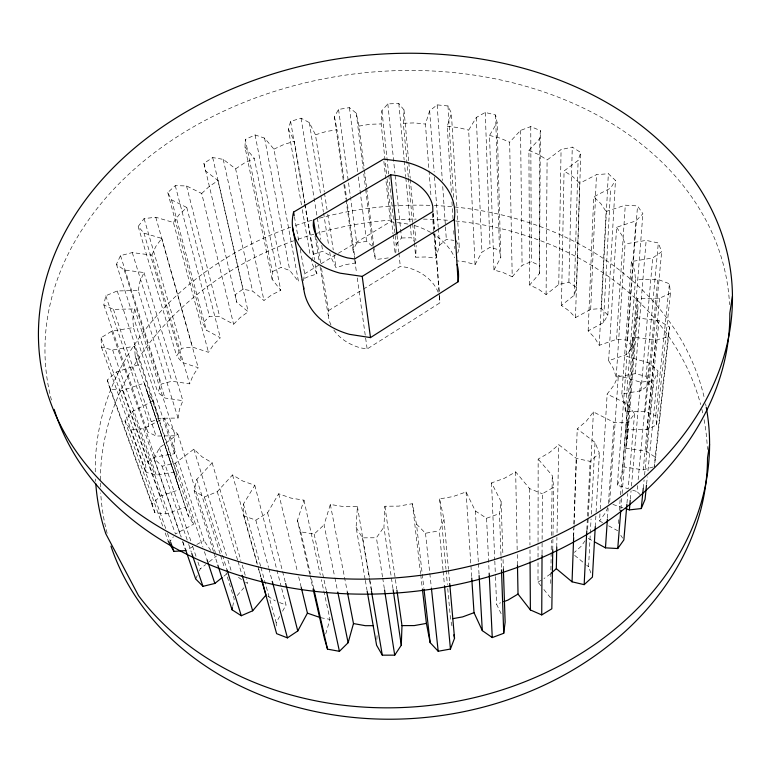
<?xml version="1.0" encoding="UTF-8"?>
<svg xmlns="http://www.w3.org/2000/svg" width="771" height="771" viewBox="0 0 771 771"><rect width="100%" height="100%" fill="white"/><g stroke="black" fill="none" stroke-linecap="round" stroke-linejoin="round"><path stroke-width="0.58" stroke-dasharray="3.85 2.89" d="M540.953 585.825L538.004 582.134L538.033 558.243M538.033 557.048L538.052 542.707M538.052 541.512L538.158 459.073L549.366 452.693L558.753 444.684L576.477 458.456L590.123 461.357L599.404 453.281L595.019 442.409L577.228 428.898L586.413 421.053L593.4 411.955L613.928 422.306L627.739 422.932L634.562 413.815L627.613 404.177L607.143 394.077L613.957 385.201L618.342 375.487L640.576 382.194L653.895 380.681L658.077 371.015L649.037 362.929L626.948 356.433L631.208 346.989L632.933 337.12L655.803 340.165L668.062 336.763L669.594 327.01L658.974 320.688L636.316 317.787L637.993 308.217L637.145 298.618L659.658 298.184L670.423 293.202L669.401 283.757L657.74 279.324L635.477 279.825L625.358 411.724L645.327 411.415L655.755 415.791L656.593 424.888L646.927 429.601L626.756 429.842L627.469 439.085L625.917 448.259L646.165 451.228L655.62 457.367L654.193 466.706L668.062 336.763M625.358 411.724L624.664 402.751L621.812 394.058L640.952 390.743L649.028 384.796L646.079 376.277L635.15 373.704L616.193 377.009L613.417 368.567L608.637 360.722L626.1 354.699L632.384 347.837L627.575 340.175L616.549 339.346L599.24 345.321L594.586 337.679L588.148 330.913L603.442 322.586L607.818 315.137L601.419 308.545L590.682 309.364L575.503 317.594L569.22 310.992L561.433 305.461L574.154 295.293L576.583 287.544L568.882 282.186L558.763 284.509L546.099 294.58L538.476 289.173L529.648 285.019L539.507 273.445L539.796 138.501L540.355 130.588L530.756 126.579L520.56 130.415L509.66 142.201L512.214 276.808L503.54 272.722L493.97 269.995L489.527 135.445L497.093 122.637L495.618 115.014L485.258 112.441L476.305 117.443L468.672 130.164L475.042 264.617L465.597 261.928L456.711 260.82M539.507 273.445L540.355 130.588M542.052 553.751L542.119 540.558M542.119 539.363L542.36 493.787L553.732 487.214L552.267 475.572L538.158 459.073M546.099 294.58L547.092 160.002L561.076 149.593L572.265 147.107L580.785 152.504L576.583 287.544M550.735 583.435L551.342 540.288M551.41 535.488L552.267 475.572M552.749 549.81L552.961 536.568M552.98 535.363L553.732 487.214M558.763 284.509L561.076 149.593M561.433 305.461L564.064 170.979L578.115 160.445L580.785 152.504M556.749 546.996L556.932 537.368M557.028 532.549L558.753 444.684M174.477 453.705L133.402 327.54L111.718 331.202L101.068 337.717L101.473 347.133L112.643 350.005L134.559 346.246L135.156 355.797L138.192 364.847L116.633 371.892L107.265 380.036L110.186 389.297L122.579 390.357L144.341 383.177L185.464 507.173L166.073 513.881L154.923 512.773L152.099 503.897L160.339 496.167L179.566 489.585L176.646 480.882L175.913 471.707L156.272 475.148L146.153 472.305L145.574 463.246L155.019 457.068L174.477 453.705L173.764 444.8L175.21 435.769L156.089 436.039L147.328 431.693L148.88 422.826L159.105 418.287L178.043 418.046L179.441 409.256L182.881 400.698L164.965 398.029L157.804 392.468L161.293 384.083L171.885 381.231L189.656 383.871L193.01 375.525L198.224 367.7L182.062 362.389L176.655 355.903L181.86 348.261L192.442 347.066L208.498 352.308L213.596 344.656L220.342 337.794L206.368 330.2L202.802 323.059L209.481 316.361L219.716 316.746L233.623 324.254L240.234 317.517L248.214 311.783L236.793 302.29L235.097 294.773L242.971 289.183L252.56 291.053L263.981 300.449L271.835 294.801L280.779 290.33L272.163 279.333L272.317 271.691L245.313 139.455L255.076 134.935L264.578 138.125L273.946 149.15L298.483 281.473L300.449 280.49M568.882 282.186L572.265 147.107M574.154 295.293L578.115 160.445M575.503 317.594L579.667 183.267L572.699 176.559L564.064 170.979M573.383 537.021L573.682 528.617M573.855 523.808L577.228 428.898M573.682 536.308L574.067 525.523M574.116 524.328L576.477 458.456M272.163 279.333L245.005 147.232L245.313 139.455M438.314 228.438L439.547 245.236L435.769 258.218L425.852 256.974L415.714 257.215L416.176 245.294M330.99 325.083A54.336 41.085 -7 0 1 328.292 315.831L328.513 310.626L321.497 268.337M588.148 330.913L593.728 196.798L610.651 188.105L615.46 180.414L608.348 173.726L596.455 174.67L579.667 183.267M590.682 309.364L596.455 174.67M395.793 252.917L396.178 244.58L388.806 175.21M392.959 588.524L383.929 527.104L384.893 506.239L398.732 506.113L412.408 503.704L416.485 524.116L423.867 588.109M586.827 529.59L590.123 461.357M587.637 529.475L588.225 517.486M588.283 516.291L593.4 411.955M376.884 639.487L377.115 634.88M408.302 177.079L403.329 123.254L403.994 109.935L398.819 103.526L387.832 103.883L381.934 110.629L381.144 123.929L386.55 174.082M599.24 345.321L606.083 211.495L600.888 203.689L593.728 196.798M601.419 308.545L608.348 173.726M590.894 572.959L588.572 566.772L590.249 534.486M590.316 533.291L591.058 518.941M591.299 514.161L595.019 442.409M603.442 322.586L610.651 188.105M595.279 526.593L596.022 513.38M596.089 512.175L599.404 453.281M607.818 315.137L615.46 180.414M608.637 360.722L616.588 227.262L635.969 220.882L642.908 213.75L637.521 205.924L625.281 205.182L606.083 211.495M602.556 522.593L599.53 520.965L599.954 513.785M600.243 508.995L607.143 394.077M365.117 579.204L356.096 527.316L357.416 506.489L343.644 506.605L330.335 504.456L324.061 524.849L334.653 576.708M616.549 339.346L625.281 205.182M616.193 377.009L625.079 243.993L621.946 235.3L616.588 227.262M607.481 517.958L608.126 508.397M608.444 503.608L613.928 422.306M609.668 502.143L618.342 375.487M621.812 394.058L631.42 261.562L652.719 257.948L661.672 251.722L658.328 242.952L646.146 240.388L625.079 243.993M626.1 354.699L635.969 220.882M627.575 340.175L637.521 205.924M634.562 413.815L628.201 488.775L617.349 485.21L626.948 356.433M618.284 523.557L618.747 517.592M619.315 510.431L620.154 499.685M620.52 494.905L627.613 404.177M617.349 485.21L621.204 476.218L622.795 466.773L632.933 337.12M632.384 347.837L642.908 213.75M626.756 429.842L637.145 298.618M620.886 509.062L621.744 498.297M622.12 493.517L627.739 422.932M625.917 448.259L636.316 317.787M627.469 439.085L637.993 308.217M635.15 373.704L646.146 240.388M626.987 503.049L627.796 493.536M630.331 499.155L631.063 490.799M631.478 486.029L640.576 382.194M640.952 390.743L652.719 257.948M646.079 376.277L658.328 242.952M640.238 494.693L637.029 491.58L637.588 485.624M638.147 479.668L649.037 362.929M645.327 411.415L657.74 279.324M649.028 384.796L661.672 251.722M646.927 429.601L659.658 298.184M622.795 466.773L643.216 469.867L655.803 340.165M646.165 451.228L658.974 320.688M643.274 488.236L644.093 479.87M644.566 475.09L653.895 380.681M646.618 483.918L647.341 476.786M647.948 470.84L658.077 371.015M655.755 415.791L669.401 283.757M656.593 424.888L670.423 293.202M655.62 457.367L669.594 327.01M500.977 555.486L499.492 513.602L501.111 501.709L491.551 482.877L504.282 478.348L515.674 471.871L529.581 488.602L542.36 493.787M178.043 418.046L138.211 290.522L117.231 290.956L105.781 295.746L103.834 304.94L113.443 309.364L134.646 308.911L132.834 318.288L133.402 327.54M138.211 290.522L139.975 281.434L143.994 272.548L124.218 269.966L116.431 264.299L120.507 255.625L132.284 252.58L151.868 255.134L189.656 383.871M232.697 606.536L234.22 598.98L226.028 572.766M213.461 551.429L194.147 490.78L196.817 479.331L212.16 462.831L202.041 456.817L193.878 449.175L175.422 463.082L162.074 466.224L154.094 458.533L159.424 447.826L177.85 434.169L169.909 426.739L164.204 418.027L143.57 428.676L130.415 429.649L124.931 420.956L132.516 411.377L153.015 400.949L147.473 392.497L144.341 383.177M304.776 204.469L313.267 254.324L311.301 261.832L316.939 273.936L307.321 277.049L301.432 279.998M457.752 253.09L459.285 247.664L451.382 113.086L447.99 105.974L437.167 104.866L429.659 110.841L425.419 124.064L428.936 169.581M325.719 633.926L329.998 619.373L321.334 579.647M301.471 204.913L288.354 129.027L290.628 121.375L301.075 118.185L309.335 122.608L315.474 134.79L324.283 191.777M451.353 192.326L447.247 126.367L451.382 113.086M309.701 574.173L297.413 520.444L303.986 500.186L290.821 498.056L278.707 493.758L267.576 512.744L255.837 520.155L243.742 515.77L243.453 504.07L254.796 485.296L242.894 481.085L232.534 474.926L217.277 491.686L204.392 497.016L194.147 490.78M443.036 570.222L439.325 530.805L444.009 519.249L439.586 498.924L453.223 496.514L466.079 491.946L475.35 510.951L478.338 562.406M607.827 507.443L605.63 512.57L599.53 520.965M195.699 579.002L197.521 574.954M199.342 570.897L200.248 568.873L205.655 564.594M151.868 255.134L155.771 246.508L161.717 238.403L143.975 233.102L138.163 226.481L144.09 218.588L155.79 217.258L173.408 222.482L208.498 352.308M354.882 259.48L353.041 250.161L356.722 243L350.564 197.684M493.97 269.995L500.793 257.485L497.093 122.637M475.042 264.617L481.923 252.175L490.028 247.337L499.444 249.968L500.793 257.485M276.317 625.946L276.191 622.64L279.651 616.414M282.543 611.23L286.012 605.004L281.463 587.569M343.23 179.874L334.421 116.739L338.556 109.434L349.417 107.641L356.231 113.144L358.997 126.097L364.298 169.003M382.512 576.891L376.412 537.753L383.929 527.104M168.83 543.083L173.446 536.741M585.141 540.741L580.977 546.466L574.424 552.364M173.408 222.482L179.2 214.589L186.784 207.476L171.538 199.834L167.76 192.567L175.268 185.647L186.534 185.946L201.713 193.482L233.623 324.254M396.178 244.58L401.489 237.988L395.022 174.525M512.214 276.808L522.083 265.34L531.315 261.658L540.018 265.687M237.208 595.53L243.915 587.772M529.648 285.019L528.896 150.403L539.796 138.501M201.713 193.482L209.134 186.524L218.048 180.578L205.645 170.998L203.92 163.346L212.7 157.563L223.224 159.375L235.627 168.849L263.981 300.449M297.413 520.444L300.757 531.845L314.144 534.081L324.061 524.849M550.475 573.923L543.989 578.568M439.547 245.236L446.332 239.424L453.984 240.35M223.86 576.197L226.568 574.029M209.259 561.741L216.478 556.036M235.627 168.849L244.378 163.009L254.314 158.354L280.779 290.33M333.814 330.036A54.336 41.085 -7 0 0 360.452 347.856L367.15 348.974L439.846 302.887L439.566 295.351M328.513 310.626L362.36 289.771M363.382 289.144L400.303 266.39L406.751 267.373A54.269 40.988 -6.8 0 1 439.74 297.722M303.601 280.74A77.784 57.815 -6.9 0 1 304.651 273.763L319.965 264.463M320.987 263.836L337.322 253.91M338.344 253.293L390.425 221.653L396.265 222.453M538.004 582.134L542.986 579.156M192.789 546.687L185.686 550.571L182.573 541.541M196.846 544.461L203.949 540.577L164.204 418.027M153.015 400.949L193.588 524.213L175.431 534.014L132.516 411.377M272.317 271.691L281.126 267.335L289.819 270.554L298.483 281.473M273.946 149.15L283.747 144.553L294.387 141.276L304.853 202.869M501.131 613.726L496.611 604.3L500.726 602.777M475.35 510.951L486.559 518.257L499.492 513.602M329.737 252.146L330.296 255.712L336.021 267.759L345.572 264.655L355.576 262.969L355.248 260.588M313.267 254.324L322.731 251.279L330.296 255.712M315.474 134.79L326.027 131.552L337.062 129.721L344.001 179.691M643.216 469.867L653.095 467.024M416.485 524.116L425.496 533.253L439.325 530.805M356.722 243L366.582 241.342L372.836 246.826L375.477 259.605L388.835 257.832M358.997 126.097L370.013 124.276L381.144 123.929M403.329 123.254L414.499 122.907L425.419 124.064M401.489 237.988L411.473 237.747L414.865 242.287M356.096 527.316L362.428 537.85L376.412 537.753M447.247 126.367L458.273 127.533L468.672 130.164M397.431 222.607L409.102 224.207M320.611 617.696L329.998 619.373M489.527 135.445L500.08 138.125L509.66 142.201M632.663 490.163L637.029 491.58M612.887 504.436L623.884 508.07M279.603 602.565L286.012 605.004M528.896 150.403L538.659 154.557L547.092 160.002M608.627 525.841L617.725 530.727M588.234 538.428L592.292 540.644M241.545 579.619L236.851 576.082M245.612 582.182L247.636 583.464L246.286 578.867M267.874 596.234L275.334 600.937M574.636 555.361L585.787 564.488M586.721 565.249L588.572 566.772M210.84 550.494L203.949 540.577M245.005 147.232L254.314 158.354M543.892 589.516L550.523 597.814M620.79 535.325L622.631 538.091M185.464 507.173L188.461 516.107L193.588 524.213M288.354 129.027L294.387 141.276M456.172 240.619L459.285 247.664M107.265 380.036L152.099 503.897M110.186 389.297L154.923 512.773M631.42 261.562L634.658 270.525L635.477 279.825M124.931 420.956L163.144 527.248M165.177 532.906L167.615 539.69M101.473 347.133L146.153 472.305M130.415 429.649L165.871 528.858M167.48 533.359L170.304 541.252M101.068 337.717L145.574 463.246M122.579 390.357L166.073 513.881M116.633 371.892L160.339 496.167M112.643 350.005L156.272 475.148M154.094 458.533L181.175 536.953M182.746 541.502L185.493 549.453M143.57 428.676L181.012 537.03M103.834 304.94L147.328 431.693M111.718 331.202L155.019 457.068M105.781 295.746L148.88 422.826M162.074 466.224L188.317 543.276M188.702 544.413L191.401 552.344M159.424 447.826L191.092 541.724M192.615 546.253L196.432 557.558M197.964 562.088L200.248 568.873M113.443 309.364L156.089 436.039M135.156 355.797L179.566 489.585M147.473 392.497L188.461 516.107M117.231 290.956L159.105 418.287M134.559 346.246L175.913 471.707M175.422 463.082L202.937 547.111M204.421 551.66L206.657 558.474M116.431 264.299L157.804 392.468M134.646 308.911L175.21 435.769M177.85 434.169L215.388 552.624M120.507 255.625L161.293 384.083M124.218 269.966L164.965 398.029M213.827 552.566L217.836 565.153M196.817 479.331L220.323 554.542M220.679 555.679L224.602 568.208M204.392 497.016L222.125 554.089M222.482 555.236L227.098 570.068M132.284 252.58L171.885 381.231M193.878 449.175L226.51 555.534M227.917 560.103L231.078 570.395M143.994 272.548L182.881 400.698M217.277 491.686L237.699 560.392M238.037 561.539L241.786 574.135M138.163 226.481L176.655 355.903M212.16 462.831L240.88 560.488M242.229 565.085L245.949 577.72M143.975 233.102L182.062 362.389M144.09 218.588L181.86 348.261M161.717 238.403L198.224 367.7M155.79 217.258L192.442 347.066M243.742 515.77L257.283 564.314M258.574 568.931L260.829 577.026M232.534 474.926L257.639 565.027M257.967 566.184L261.186 577.73M243.453 504.07L260.617 566.232M260.935 567.379L276.191 622.64M255.837 520.155L268.539 567.466M268.848 568.622L271.951 580.158M167.76 192.567L202.802 323.059M171.538 199.834L206.368 330.2M175.268 185.647L209.481 316.361M254.796 485.296L281.164 586.403M186.784 207.476L220.342 337.794M267.576 512.744L285.337 582.288M186.534 185.946L219.716 316.746M278.707 493.758L297.567 572.188M298.695 576.862L301.23 587.396M203.92 163.346L236.793 302.29M218.048 180.578L248.214 311.783M212.7 157.563L242.971 289.183M300.757 531.845L310.395 574.077M311.465 578.761L313.874 589.323M309.971 575.339L313.171 589.352M223.224 159.375L252.56 291.053M303.986 500.186L320.312 574.973M314.144 534.081L326.278 590.355M451.941 625.83L450.515 619.074L447.488 585.767M334.421 116.739L337.062 129.721M334.893 577.884L337.534 590.856M355.113 260.637L355.576 262.969M255.076 134.935L281.126 267.335M330.335 504.456L347.066 590.547M264.578 138.125L289.819 270.554M294.406 216.738L299.003 242.345M300.256 249.322L304.651 273.763M365.319 580.39L366.957 589.815M302.29 209.654L310.279 255.905M290.628 121.375L304.574 203.274M357.416 506.489L371.593 590.258M362.428 537.85L369.454 579.329M369.656 580.515L371.458 591.174M305.056 204.055L314.529 259.721M315.329 264.463L316.939 273.936M316.63 238.962L320.726 263.634M314.992 236.032L319.3 261.851M320.081 266.544L328.292 315.831M301.075 118.185L320.803 239.395M321.767 245.332L322.731 251.279M309.335 122.608L323.377 211.736M323.56 212.931L328.803 246.2M382.695 578.077L384.363 588.745M324.466 192.962L327.029 209.587M327.762 214.328L333.265 249.949M334.007 254.7L336.021 267.759M384.893 506.239L395.224 578.337M395.388 579.513L396.747 588.967M343.895 184.645L345.89 198.937M346.054 200.132L353.041 250.161M344.666 184.452L354.583 255.827M354.776 260.164L356.587 273.194M357.252 277.926L367.15 348.974M338.556 109.434L350.4 196.489M349.417 107.641L357.696 172.106M358.313 176.877L366.582 241.342M356.231 113.144L363.199 169.244M363.787 174.015L365.57 188.336M365.714 189.531L372.682 245.631M364.442 170.198L366.504 186.89M366.649 188.076L373.713 245.294M373.858 246.489L375.477 259.605M412.408 503.704L420.58 573.634M420.725 574.819L422.248 587.849M425.496 533.253L431.268 586.895M387.061 178.862L392.988 233.796M393.123 234.991L395.176 254.093M383.881 161.467L390.425 221.653M381.934 110.629L388.68 174.015M397.055 235.454L398.8 252.117M398.925 253.302L400.303 266.39M387.832 103.883L394.906 173.33M443.152 571.417L444.385 584.553M398.819 103.526L404.129 159.857M404.245 161.052L405.71 176.636M405.825 177.831L410.114 223.368M410.23 224.563L411.473 237.747M408.418 178.274L412.504 222.53M412.62 223.725L414.278 241.66M414.384 242.855L415.714 257.215M439.586 498.924L445.975 569.104M446.081 570.299L447.382 584.572M403.994 109.935L408.697 161.447M408.803 162.642L410.22 178.217M410.326 179.412L414.046 220.149M414.48 224.939L415.897 240.513M444.009 519.249L448.433 569.22M448.539 570.405L449.705 583.493M429.023 170.776L431.056 197.125M432.348 213.895L433.649 230.664M433.736 231.859L435.769 258.218M433.302 213.422L434.478 228.862M434.844 233.613L439.47 294.156M432.936 212.748L434.208 229.353M434.574 234.095L439.21 294.589M439.306 295.775L439.846 302.887M429.659 110.841L434.16 172.039M434.516 176.838L438.227 227.243M437.167 104.866L442.323 180.549M442.737 186.563L446.332 239.424M466.079 491.946L471.659 576.814M451.951 201.915L452.991 218.713M453.733 230.702L453.955 234.297M454.707 246.296L454.851 248.696M447.99 105.974L453.541 197.337M478.415 563.611L479.042 574.376M486.559 518.257L489.122 571.947M476.305 117.443L481.923 252.175M491.551 482.877L494.76 559.823M494.809 561.018L495.406 575.445M495.464 576.65L496.611 604.3M485.258 112.441L490.028 247.337M501.025 556.681L501.439 568.651M501.111 501.709L502.885 554.686M503.049 559.505L503.367 569.133M495.618 115.014L499.444 249.968M515.674 471.871L517.168 549.742M517.264 554.532L517.476 565.316M520.56 130.415L522.083 265.34M529.581 488.602L529.956 545.068M529.995 549.877L530.062 560.69M530.756 126.579L531.315 261.658M51.445 400.062A343.49 260.473 -6.9 0 1 347.413 74.854A343.49 260.473 -6.9 0 1 729.568 304.661M414.759 225.614A77.784 57.815 -6.9 0 1 430.517 232.35M431.529 232.938A77.784 57.815 -6.9 0 1 454.736 257.716M107.14 533.301A304.294 249.187 -6.9 0 1 100.712 492.871M100.461 486.954A304.294 249.187 -6.9 0 1 100.375 481.085M100.384 479.89A304.294 249.187 -6.9 0 1 293.52 240.841M298.001 239.261A304.294 249.187 -6.9 0 1 313.922 234.162M315.079 233.825A304.294 249.187 -6.9 0 1 416.195 219.089M423.414 219.118A304.294 249.187 -6.9 0 1 449.638 220.41M455.613 220.978A304.294 249.187 -6.9 0 1 700.656 404.592M701.812 409.179A304.294 249.187 -6.9 0 1 702.882 413.815M704.058 419.655A304.294 249.187 -6.9 0 1 707.383 449.483M95.633 481.393A307.918 250.421 -6.9 0 1 95.508 479.003M95.276 471.891A307.918 250.421 -6.9 0 1 293.259 226.279M295.524 225.489A307.918 250.421 -6.9 0 1 312.486 220.111M319.396 218.174A307.918 250.421 -6.9 0 1 430.758 205.375M434.304 205.52A307.918 250.421 -6.9 0 1 704.569 399.079M705.571 403.763A307.918 250.421 -6.9 0 1 706.034 406.124"/><path stroke-width="1.16" d="M517.476 565.316L518.025 594.075L530.39 609.948L541.734 614.911L542.042 554.947M552.749 549.81L551.824 608.801L541.734 614.911M551.313 573.171L556.325 568.661L556.749 546.996M367.16 591L376.595 645.24L382.3 655.167L394.713 655.157L401.286 645.221L401.99 625.609L396.911 590.152M595.279 526.593L592.436 577.084L584.167 584.649L572.053 581.816L573.643 537.503M584.167 584.649L586.77 530.785M313.518 220.169L313.228 225.469A58.259 41.759 -7 0 0 347.432 257.89L354.612 258.979L432.849 211.562L432.753 206.3A58.182 41.653 -6.8 0 0 397.585 175.721L390.685 174.766L313.518 220.169L316.245 236.62M626.89 504.244L623.864 539.931L617.744 548.538L605.466 547.844L607.394 519.153M617.744 548.538L620.79 510.257M646.503 485.104L645.048 499.367L641.26 508.552L629.387 509.891L630.225 500.35M641.26 508.552L643.274 488.236M471.736 578.009L474.02 612.675L482.309 630.63L492.264 637.569L503.733 633.28L505.14 622.11L503.367 569.133M709.58 444.549L707.527 457.897A304.294 249.187 -6.9 0 1 443.604 715.228A304.294 249.187 -6.9 0 1 110.966 546.128M732.45 296.074A348.116 261.504 -6.9 0 1 214.213 553.318A348.116 261.504 -6.9 0 1 209.664 99.199A348.116 261.504 -6.9 0 1 732.45 296.074L729.819 313.161A343.49 260.473 -6.9 0 1 428.117 589.651A343.49 260.473 -6.9 0 1 54.134 409.362M261.504 578.886L266.014 595.058L252.676 610.786L241.284 615.73L232.052 609.784L232.485 607.625M313.171 589.352L324.398 638.407L327.511 649.143L339.423 651.322L348.126 642.715L353.484 623.566L347.297 591.723M422.383 589.034L426.411 623.402L430.151 642.619L438.198 651.254L450.447 649.047L454.543 638.224L449.705 583.493M261.147 578.183L276.616 633.656L287.438 637.868L297.77 630.967L307.427 613.147L301.23 587.396M185.888 550.59L195.699 579.002L202.975 586.336L214.839 583.454L222.058 577.652M303.581 286.581A77.784 57.815 -6.9 0 0 349.514 334.344L370.494 337.602L458.099 281.762A77.784 57.815 -6.9 0 0 457.087 264.357M293.578 212.083A81.524 58.413 -6.9 0 0 340.213 273.194L362.216 276.394L454.283 219.475A81.524 58.413 -6.9 0 0 404.37 161.746L383.621 159.105L293.578 212.083L294.204 215.572M518.025 594.075L507.916 600.108L503.81 601.631M474.02 612.675L462.619 616.896L452.722 618.679M426.411 623.402L414.278 625.58L401.99 625.609M168.02 540.828L173.928 551.4L185.686 550.571M373.125 625.667L365.338 625.686L353.484 623.566M320.611 617.696L307.427 613.147M626.091 508.802L629.387 509.891M594.316 541.753L605.466 547.844M556.325 568.661L572.053 581.816M170.709 542.379L173.928 551.4M191.786 553.472L202.975 586.336M207.023 559.611L214.839 583.454M217.836 565.153L232.052 609.784M227.098 570.068L241.284 615.73M242.123 575.282L252.676 610.786M272.259 581.315L287.438 637.868M285.636 583.445L297.77 630.967M313.874 589.323L327.511 649.143M326.538 591.53L339.423 651.322M453.84 634.841L454.543 638.224M337.775 592.032L348.126 642.715M292.566 227.358L303.784 288.884M371.458 591.174L382.3 655.167M384.546 589.931L394.713 655.157M393.133 589.699L401.286 645.221M362.216 276.394L370.494 337.602M424.002 589.295L430.151 642.619M431.394 588.08L438.198 651.254M390.685 174.766L396.93 234.268M444.501 585.748L450.447 649.047M454.283 219.475L458.099 281.762M479.109 575.571L482.309 630.63M489.18 573.142L492.264 637.569M501.487 569.846L503.733 633.28M530.072 561.895L530.39 609.948M706.255 407.3A307.918 250.421 -6.9 0 1 505.497 688.792A307.918 250.421 -6.9 0 1 138.51 595.646L105.8 533.734A307.918 250.421 -6.9 0 1 95.797 483.774"/></g></svg>
